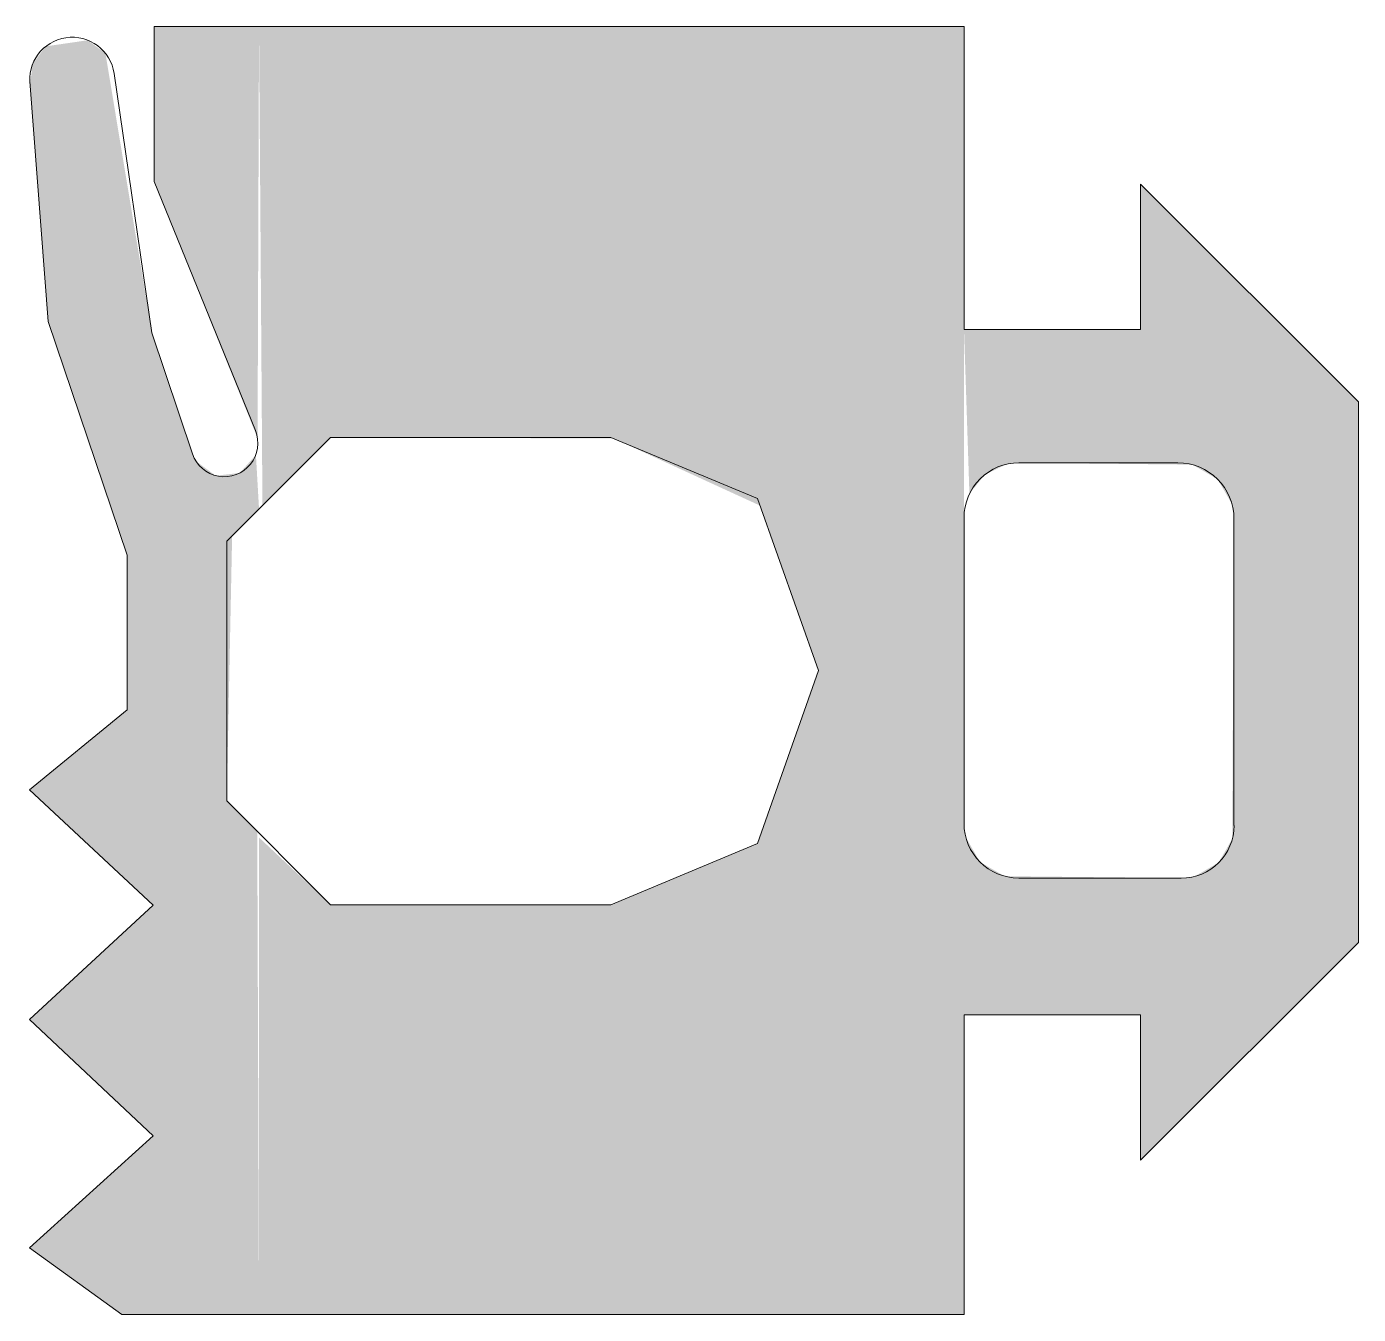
# Model space of a CAD drawing. Header units: metres. Extents: x -9 to 3.8, y -6.2 to 6.2.
import ezdxf

# ---------------------------------------------------------------- set-up
doc = ezdxf.new("R2010")
doc.units = ezdxf.units.M
doc.layers.add('A-DETL-GENF', color=92, linetype='Continuous', lineweight=18)

# ---------------------------------------------------------------- blocks, each defined once
blk = doc.blocks.new('31 Schuco glasafdichting - 9mm-432648-00_0 Basismaterialen')
at = {"layer": 'A-DETL-GENF'}
h = blk.add_hatch(color=256, dxfattribs=at)
h.paths.add_polyline_path([(-8.11, -6.2), (-6.789, -6.2), (-6.806, -1.549), (-7.1, -1.255), (-7.048, 1.298), (-6.789, 1.556), (-6.819, 2.077), (-6.974, 1.902), (-7.206, 1.876), (-7.395, 2.014), (-7.429, 2.086), (-7.82, 3.25), (-8.268, 5.942), (-8.438, 6.069), (-8.843, 6.01), (-8.97, 5.84), (-8.994, 5.63), (-8.82, 3.36), (-8.06, 1.11), (-8.06, -0.38), (-9, -1.15), (-7.81, -2.26), (-9, -3.36), (-7.81, -4.48), (-9, -5.56)])
h.paths.add_polyline_path([(-6.803, 2.234), (-6.789, 6.2), (-7.8, 6.2), (-7.8, 4.71), (-6.806, 2.245)])
for points in [[(0, -6.2), (0, 6.2), (-6.789, 6.2), (-6.756, 1.589), (-6.1, 2.245), (-3.373, 2.234), (-1.967, 1.589), (-1.4, 0), (-1.99, -1.665), (-3.4, -2.255), (-6.1, -2.255), (-6.789, -1.608), (-6.789, -6.2)], [(1.7, -4.716), (3.798, -2.618), (3.798, 2.586), (1.7, 4.684), (1.7, 3.284), (0, 3.284), (0.052, 1.701), (0.199, 1.885), (0.412, 1.987), (0.529, 2.001), (2.2, 1.982), (2.442, 1.842), (2.582, 1.6), (2.6, 1.46), (2.583, -1.622), (2.451, -1.85), (2.223, -1.982), (2.092, -1.999), (0.391, -1.981), (0.155, -1.845), (0.018, -1.608), (0, -1.471), (0, -3.316), (1.7, -3.316)]]:
    blk.add_hatch(color=256, dxfattribs=at).paths.add_polyline_path(points)
for p, q in [((-6.789, 6.2), (-7.8, 6.2)), ((-7.8, 6.2), (-7.8, 4.71)), ((0, 6.2), (-6.789, 6.2)), ((0, 3.284), (0, 6.2)), ((-7.82, 3.25), (-8.185, 5.748)), ((-8.994, 5.63), (-8.82, 3.36)), ((-7.8, 4.71), (-6.823, 2.31)), ((3.798, 2.586), (1.7, 4.684)), ((1.7, 4.684), (1.7, 3.284)), ((-8.82, 3.36), (-8.06, 1.11)), ((-7.429, 2.086), (-7.82, 3.25)), ((1.7, 3.284), (0, 3.284)), ((3.798, -2.618), (3.798, 2.586)), ((-6.1, 2.245), (-7.1, 1.245)), ((-3.4, 2.245), (-6.1, 2.245)), ((-1.99, 1.655), (-3.4, 2.245)), ((0.529, 2.001), (2.06, 2.001)), ((-1.4, 0), (-1.99, 1.655)), ((0, -1.53), (0, 1.471)), ((2.6, 1.46), (2.6, -1.491)), ((-7.1, 1.245), (-7.1, -1.255)), ((-8.06, 1.11), (-8.06, -0.38)), ((-1.99, -1.665), (-1.4, 0)), ((-8.06, -0.38), (-9, -1.15)), ((-9, -1.15), (-7.81, -2.26)), ((-7.1, -1.255), (-6.1, -2.255)), ((-3.4, -2.255), (-1.99, -1.665)), ((2.092, -1.999), (0.528, -1.999)), ((-7.81, -2.26), (-9, -3.36)), ((-6.1, -2.255), (-3.4, -2.255)), ((1.7, -4.716), (3.798, -2.618)), ((0, -6.2), (0, -3.316)), ((0, -3.316), (1.7, -3.316)), ((1.7, -3.316), (1.7, -4.716)), ((-9, -3.36), (-7.81, -4.48)), ((-7.81, -4.48), (-9, -5.56)), ((-9, -5.56), (-8.11, -6.2)), ((-8.11, -6.2), (-6.789, -6.2)), ((-6.789, -6.2), (0, -6.2))]:
    blk.add_line(p, q, dxfattribs=at)
for centre, radius, start, end in [((-8.589, 5.689), 0.409, 8.3066, 188.3066), ((-7.123, 2.189), 0.323, 198.5472, 22.1432), ((0.529, 1.471), 0.529, 89.9994, 180), ((2.06, 1.46), 0.54, 359.9994, 89.9994), ((0.528, -1.471), 0.528, 180, 269.9994), ((2.092, -1.491), 0.509, 269.9994, 359.9994)]:
    blk.add_arc(centre, radius, start, end, dxfattribs=at)

msp = doc.modelspace()

# ---------------------------------------------------------------- block references
msp.add_blockref('31 Schuco glasafdichting - 9mm-432648-00_0 Basismaterialen', (0, 0))

doc.saveas('drawing.dxf')
